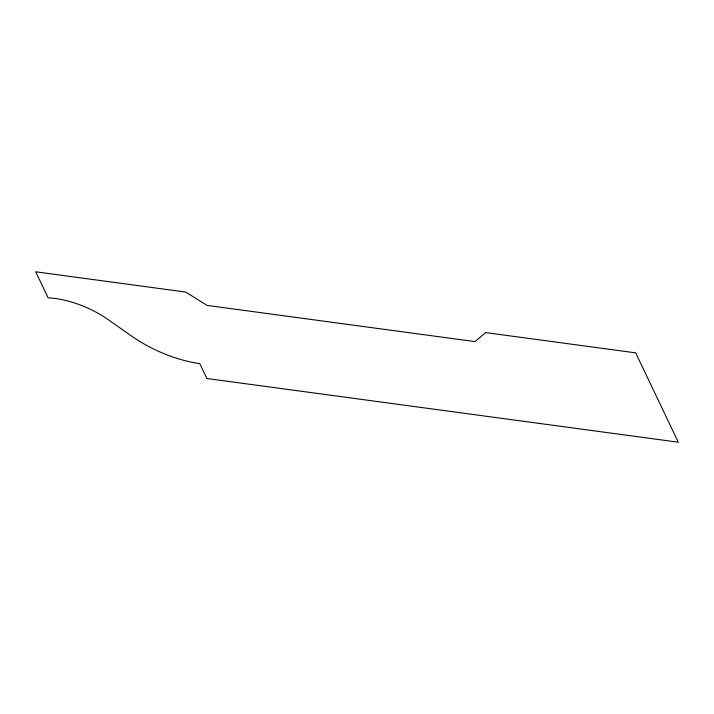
<?xml version="1.0" encoding="UTF-8"?>
<svg xmlns="http://www.w3.org/2000/svg" width="714" height="714" viewBox="0 0 714 714"><rect width="100%" height="100%" fill="white"/><g stroke="black" fill="none" stroke-linecap="round" stroke-linejoin="round"><path stroke-width="1.07" d="M485.707 332.599L474.962 341.595L207.096 305.405L185.702 292.062L35.7 271.793L48.124 297.845A66.884 33.951 25.1 0 1 108.501 319.854L131.376 335.919A87.179 44.25 25.1 0 0 194.047 362.676L199.759 363.613L206.864 378.5L678.3 442.207L635.71 352.868L485.707 332.599"/></g></svg>
